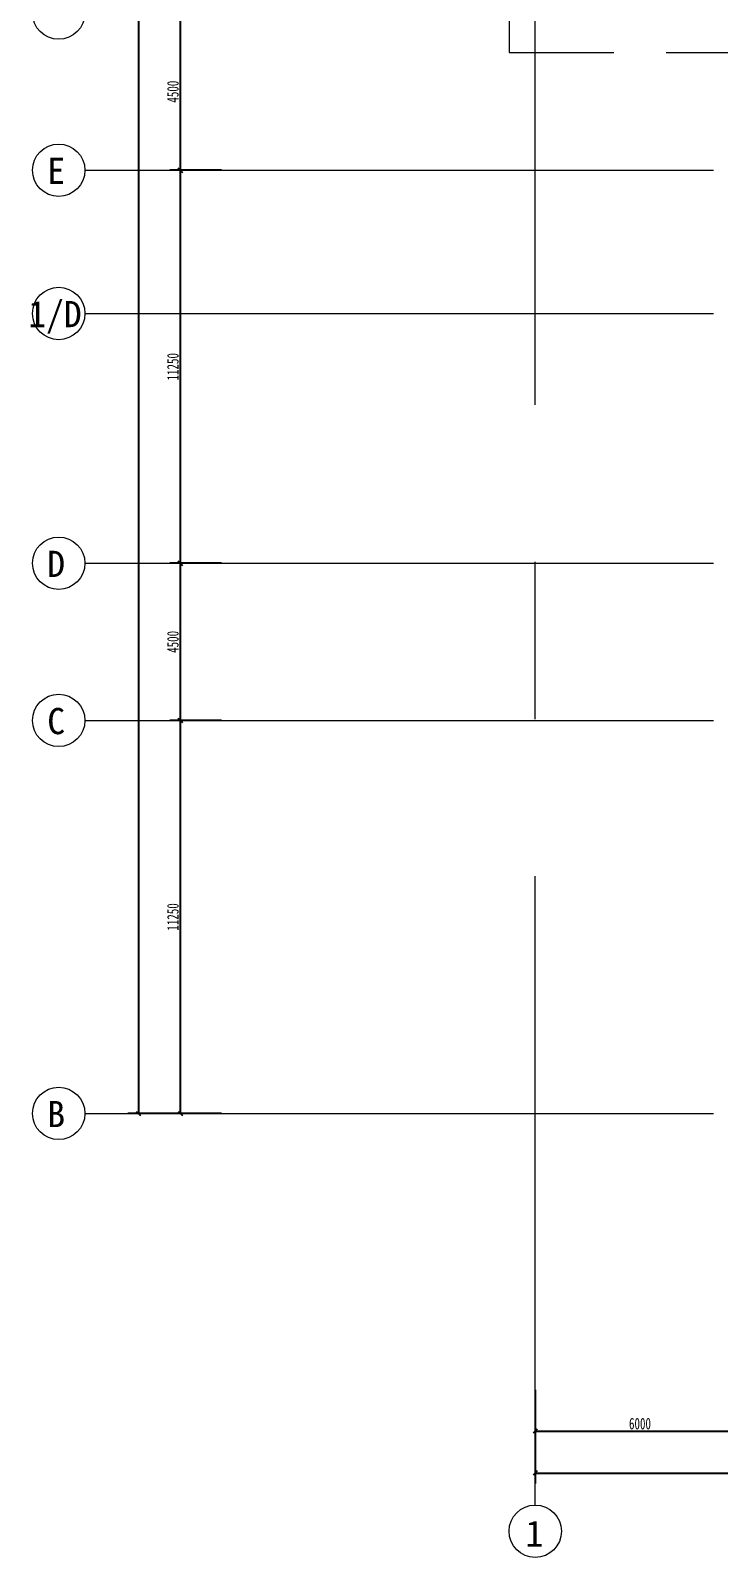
# Model space of a CAD drawing. Header units: millimetres. Extents: x 124696 to 347024, y 412631 to 564609.
# Drawn here: x 124719 to 144420, y 448142 to 491852 of the extents above; entities that cross this region are included whole.
import ezdxf

# ---------------------------------------------------------------- set-up
doc = ezdxf.new("R2010")
doc.units = ezdxf.units.MM
doc.header["$LTSCALE"] = 1500
doc.header["$MEASUREMENT"] = 0
doc.linetypes.add('二层平面图$0$IMPORT-216002', pattern=[3, 2, -1])
doc.linetypes.add('二层平面图$0$轴网线_12_3_3_3 mm', pattern=[21, 12, -3, 3, -3])
doc.layers.add('0-建筑底图', color=7, linetype='Continuous')
for name, color, linetype, lineweight in [('二层平面图$0$A-ANNO-AXIS-TEXT', 7, 'Continuous', 15), ('二层平面图$0$A-LINE-1', 7, '二层平面图$0$IMPORT-216002', 9), ('二层平面图$0$ANNO-DIMS', 3, 'Continuous', 15), ('二层平面图$0$ANNO-DOTE-1', 10, '二层平面图$0$轴网线_12_3_3_3 mm', 15)]:
    doc.layers.add(name, color=color, linetype=linetype, lineweight=lineweight)
doc.styles.add('二层平面图$0$黑体_3', font='simhei.ttf', dxfattribs={"height": 750})
doc.styles.add('二层平面图$0$黑体_5', font='simhei.ttf', dxfattribs={"width": 0.7, "height": 330})
doc.dimstyles.new('二层平面图$0$直线_2_2mm_黑体_引线_文字在上', dxfattribs={"dimscale": 304.8, "dimtxt": 412.811453, "dimasz": 0.393701, "dimexe": 0.984252, "dimexo": 0.0625, "dimgap": 0.147638, "dimtad": 1, "dimdec": 0, "dimzin": 0, "dimdsep": 46, "dimtxsty": '二层平面图$0$黑体_5', "dimblk1": '二层平面图$0$_Oblique', "dimblk2": '二层平面图$0$_Oblique', "dimsah": 1, "dimcen": 0.09, "dimazin": 0, "dimtfac": 1, "dimtdec": 4, "dimtix": 1, "dimtmove": 0, "dimatfit": 3, "dimfxl": 3.937008, "dimfxlon": 1, "dimtvp": 1, "dimtolj": 1, "dimtzin": 0, "dimarcsym": 2})

# ---------------------------------------------------------------- blocks, each defined once
blk = doc.blocks.new('二层平面图$0$轴网 - 10mm圆_主轴号-315064-104-2F')
at = {"layer": '二层平面图$0$A-ANNO-AXIS-TEXT'}
blk.add_circle((0, 0), 5, dxfattribs=at)
blk = doc.blocks.new('二层平面图$0$_Oblique')
at = {"color": 0, "linetype": 'ByBlock', "lineweight": -2}
blk.add_line((-0.5, -0.5), (0.5, 0.5), dxfattribs=at)
blk = doc.blocks.new('*D2268')
at = {"layer": '二层平面图$0$ANNO-DIMS', "color": 0, "lineweight": -2, "transparency": 16777216}
for p, q in [((-14982, 36000), (-16463, 36000)), ((-16163, 36000), (-16163, 31500)), ((-14982, 31500), (-16463, 31500))]:
    blk.add_line(p, q, dxfattribs=at)
at = {"layer": '二层平面图$0$ANNO-DIMS', "color": 0, "lineweight": -2, "transparency": 16777216, "xscale": 120, "yscale": 120, "zscale": 120}
for p, rotation in [((-16163, 36000), 90), ((-16163, 31500), 270)]:
    blk.add_blockref('二层平面图$0$_Oblique', p, dxfattribs=dict(at, rotation=rotation))
at = {"layer": '二层平面图$0$ANNO-DIMS', "color": 0, "transparency": 16777216, "insert": (-16374, 33750), "char_height": 330, "width": 806.42, "attachment_point": 5, "rotation": 90, "style": '二层平面图$0$黑体_5'}
blk.add_mtext('\\A1;4500', dxfattribs=at)
blk = doc.blocks.new('*D2269')
at = {"layer": '二层平面图$0$ANNO-DIMS', "color": 0, "lineweight": -2, "transparency": 16777216}
for p, q in [((-14982, 31500), (-16463, 31500)), ((-16163, 31500), (-16163, 20250)), ((-14982, 20250), (-16463, 20250))]:
    blk.add_line(p, q, dxfattribs=at)
at = {"layer": '二层平面图$0$ANNO-DIMS', "color": 0, "lineweight": -2, "transparency": 16777216, "xscale": 120, "yscale": 120, "zscale": 120}
for p, rotation in [((-16163, 31500), 90), ((-16163, 20250), 270)]:
    blk.add_blockref('二层平面图$0$_Oblique', p, dxfattribs=dict(at, rotation=rotation))
at = {"layer": '二层平面图$0$ANNO-DIMS', "color": 0, "transparency": 16777216, "insert": (-16374, 25875), "char_height": 330, "width": 1008.03, "attachment_point": 5, "rotation": 90, "style": '二层平面图$0$黑体_5'}
blk.add_mtext('\\A1;11250', dxfattribs=at)
blk = doc.blocks.new('*D2270')
at = {"layer": '二层平面图$0$ANNO-DIMS', "color": 0, "lineweight": -2, "transparency": 16777216}
for p, q in [((-14982, 20250), (-16463, 20250)), ((-16163, 20250), (-16163, 15750)), ((-14982, 15750), (-16463, 15750))]:
    blk.add_line(p, q, dxfattribs=at)
at = {"layer": '二层平面图$0$ANNO-DIMS', "color": 0, "lineweight": -2, "transparency": 16777216, "xscale": 120, "yscale": 120, "zscale": 120}
for p, rotation in [((-16163, 20250), 90), ((-16163, 15750), 270)]:
    blk.add_blockref('二层平面图$0$_Oblique', p, dxfattribs=dict(at, rotation=rotation))
at = {"layer": '二层平面图$0$ANNO-DIMS', "color": 0, "transparency": 16777216, "insert": (-16374, 18000), "char_height": 330, "width": 806.42, "attachment_point": 5, "rotation": 90, "style": '二层平面图$0$黑体_5'}
blk.add_mtext('\\A1;4500', dxfattribs=at)
blk = doc.blocks.new('*D2271')
at = {"layer": '二层平面图$0$ANNO-DIMS', "color": 0, "lineweight": -2, "transparency": 16777216}
for p, q in [((-14982, 15750), (-16463, 15750)), ((-16163, 15750), (-16163, 4500)), ((-14982, 4500), (-16463, 4500))]:
    blk.add_line(p, q, dxfattribs=at)
at = {"layer": '二层平面图$0$ANNO-DIMS', "color": 0, "lineweight": -2, "transparency": 16777216, "xscale": 120, "yscale": 120, "zscale": 120}
for p, rotation in [((-16163, 15750), 90), ((-16163, 4500), 270)]:
    blk.add_blockref('二层平面图$0$_Oblique', p, dxfattribs=dict(at, rotation=rotation))
at = {"layer": '二层平面图$0$ANNO-DIMS', "color": 0, "transparency": 16777216, "insert": (-16374, 10125), "char_height": 330, "width": 1008.03, "attachment_point": 5, "rotation": 90, "style": '二层平面图$0$黑体_5'}
blk.add_mtext('\\A1;11250', dxfattribs=at)
blk = doc.blocks.new('*D2272')
at = {"layer": '二层平面图$0$ANNO-DIMS', "color": 0, "lineweight": -2, "transparency": 16777216}
for p, q in [((-16182, 94500), (-17663, 94500)), ((-17363, 94500), (-17363, 4500)), ((-16182, 4500), (-17663, 4500))]:
    blk.add_line(p, q, dxfattribs=at)
at = {"layer": '二层平面图$0$ANNO-DIMS', "color": 0, "lineweight": -2, "transparency": 16777216, "xscale": 120, "yscale": 120, "zscale": 120}
for p, rotation in [((-17363, 94500), 90), ((-17363, 4500), 270)]:
    blk.add_blockref('二层平面图$0$_Oblique', p, dxfattribs=dict(at, rotation=rotation))
at = {"layer": '二层平面图$0$ANNO-DIMS', "color": 0, "transparency": 16777216, "insert": (-17574, 49500), "char_height": 330, "width": 1008.03, "attachment_point": 5, "rotation": 90, "style": '二层平面图$0$黑体_5'}
blk.add_mtext('\\A1;90000', dxfattribs=at)
blk = doc.blocks.new('*D2277')
at = {"layer": '二层平面图$0$ANNO-DIMS', "color": 0, "lineweight": -2, "transparency": 16777216}
for p, q in [((-6000, -3412), (-6000, -4893)), ((0, -3412), (0, -4893)), ((-6000, -4593), (0, -4593))]:
    blk.add_line(p, q, dxfattribs=at)
at = {"layer": '二层平面图$0$ANNO-DIMS', "color": 0, "lineweight": -2, "transparency": 16777216, "xscale": 120, "yscale": 120, "zscale": 120, "rotation": 180}
blk.add_blockref('二层平面图$0$_Oblique', (-6000, -4593), dxfattribs=at)
at = {"layer": '二层平面图$0$ANNO-DIMS', "color": 0, "lineweight": -2, "transparency": 16777216, "xscale": 120, "yscale": 120, "zscale": 120}
blk.add_blockref('二层平面图$0$_Oblique', (0, -4593), dxfattribs=at)
at = {"layer": '二层平面图$0$ANNO-DIMS', "color": 0, "transparency": 16777216, "insert": (-3000, -4381), "char_height": 330, "width": 806.42, "attachment_point": 5, "style": '二层平面图$0$黑体_5'}
blk.add_mtext('\\A1;6000', dxfattribs=at)
blk = doc.blocks.new('*D2303')
at = {"layer": '二层平面图$0$ANNO-DIMS', "color": 0, "lineweight": -2, "transparency": 16777216}
for p, q in [((-6000, -4612), (-6000, -6093)), ((155700, -4612), (155700, -6093)), ((-6000, -5793), (155700, -5793))]:
    blk.add_line(p, q, dxfattribs=at)
at = {"layer": '二层平面图$0$ANNO-DIMS', "color": 0, "lineweight": -2, "transparency": 16777216, "xscale": 120, "yscale": 120, "zscale": 120, "rotation": 180}
blk.add_blockref('二层平面图$0$_Oblique', (-6000, -5793), dxfattribs=at)
at = {"layer": '二层平面图$0$ANNO-DIMS', "color": 0, "lineweight": -2, "transparency": 16777216, "xscale": 120, "yscale": 120, "zscale": 120}
blk.add_blockref('二层平面图$0$_Oblique', (155700, -5793), dxfattribs=at)
at = {"layer": '二层平面图$0$ANNO-DIMS', "color": 0, "transparency": 16777216, "insert": (74850, -5581), "char_height": 330, "width": 1209.63, "attachment_point": 5, "style": '二层平面图$0$黑体_5'}
blk.add_mtext('\\A1;161700', dxfattribs=at)
blk = doc.blocks.new('二层平面图')
at = {"layer": '二层平面图$0$A-LINE-1', "color": 8}
for p, q in [((-6750, 64125), (-6750, 34875.4)), ((-6750, 34875.4), (21375, 34875.4))]:
    blk.add_line(p, q, dxfattribs=at)
at = {"layer": '二层平面图$0$ANNO-DOTE-1', "color": 8}
for p, q in [((-6000, -6710.3), (-6000, 106757.2)), ((-18896.2, 31500), (161528.2, 31500)), ((-18896.2, 27400), (161528.2, 27400)), ((-18896.2, 20250), (161528.2, 20250)), ((-18896.2, 15750), (161528.2, 15750)), ((-18896.2, 4500), (161528.2, 4500))]:
    blk.add_line(p, q, dxfattribs=at)
at = {"layer": '二层平面图$0$A-ANNO-AXIS-TEXT', "color": 8, "xscale": 149.9999999999999, "yscale": 149.9999999999999, "zscale": 149.9999999999999, "rotation": 269.9999999999997}
for p in [(-19646.2, 36000), (-19646.2, 31500), (-19646.2, 27400), (-19646.2, 20250), (-19646.2, 15750), (-19646.2, 4500)]:
    blk.add_blockref('二层平面图$0$轴网 - 10mm圆_主轴号-315064-104-2F', p, dxfattribs=at)
at = {"layer": '二层平面图$0$A-ANNO-AXIS-TEXT', "color": 8, "xscale": 149.9999999999999, "yscale": 149.9999999999999, "zscale": 149.9999999999999}
blk.add_blockref('二层平面图$0$轴网 - 10mm圆_主轴号-315064-104-2F', (-6000, -7460.3), dxfattribs=at)
at = {"layer": '二层平面图$0$A-ANNO-AXIS-TEXT', "color": 8, "char_height": 750, "attachment_point": 1, "style": '二层平面图$0$黑体_3'}
for s, insert, width in [('\\f黑体|b0|i0|c134|p49|;E', (-19973.3, 31857.9), 661.392), ('1/D', (-20518.6, 27757.9), 1984.177), ('\\f黑体|b0|i0|c134|p49|;D', (-19973.3, 20607.9), 661.392), ('\\f黑体|b0|i0|c134|p49|;C', (-19973.3, 16107.9), 661.392), ('\\f黑体|b0|i0|c134|p49|;B', (-19973.3, 4857.9), 661.392), ('\\f黑体|b0|i0|c134|p49|;1', (-6278, -7151), 661.392)]:
    blk.add_mtext(s, dxfattribs=dict(at, insert=insert, width=width))
at = {"layer": '二层平面图$0$ANNO-DIMS', "color": 8}
for base, p1, p2, override, picture, middle in [((-17362.6, 4500), (-16162.6, 94500), (-16162.6, 4500), {"dimpost": '<>', "dimfxl": 90000}, '*D2272', (-17574.5, 49500)), ((-16162.6, 31500), (-14962.6, 36000), (-14962.6, 31500), {"dimpost": '<>', "dimfxl": 4500}, '*D2268', (-16374.5, 33750)), ((-16162.6, 20250), (-14962.6, 31500), (-14962.6, 20250), {"dimpost": '<>', "dimfxl": 11250}, '*D2269', (-16374.5, 25875)), ((-16162.6, 15750), (-14962.6, 20250), (-14962.6, 15750), {"dimpost": '<>', "dimfxl": 4500}, '*D2270', (-16374.5, 18000)), ((-16162.6, 4500), (-14962.6, 15750), (-14962.6, 4500), {"dimpost": '<>', "dimfxl": 11250}, '*D2271', (-16374.5, 10125))]:
    dim = blk.add_linear_dim(base=base, p1=p1, p2=p2, angle=90, dimstyle='二层平面图$0$直线_2_2mm_黑体_引线_文字在上', override=override, dxfattribs=at)
    dim.commit()
    dim.dimension.update_dxf_attribs({"geometry": picture, "text_midpoint": middle})
for base, p1, p2, override, picture, middle in [((0, -4593), (-6000, -3393), (0, -3393), {"dimpost": '<>', "dimfxl": 6000}, '*D2277', (-3000, -4381.1)), ((155700, -5793), (-6000, -4593), (155700, -4593), {"dimpost": '<>', "dimfxl": 161700}, '*D2303', (74850, -5581.1))]:
    dim = blk.add_linear_dim(base=base, p1=p1, p2=p2, dimstyle='二层平面图$0$直线_2_2mm_黑体_引线_文字在上', override=override, dxfattribs=at)
    dim.commit()
    dim.dimension.update_dxf_attribs({"geometry": picture, "text_midpoint": middle})

msp = doc.modelspace()

# ---------------------------------------------------------------- block references
at = {"layer": '0-建筑底图'}
msp.add_blockref('二层平面图', (145172, 456352), dxfattribs=at)

doc.saveas('drawing.dxf')
